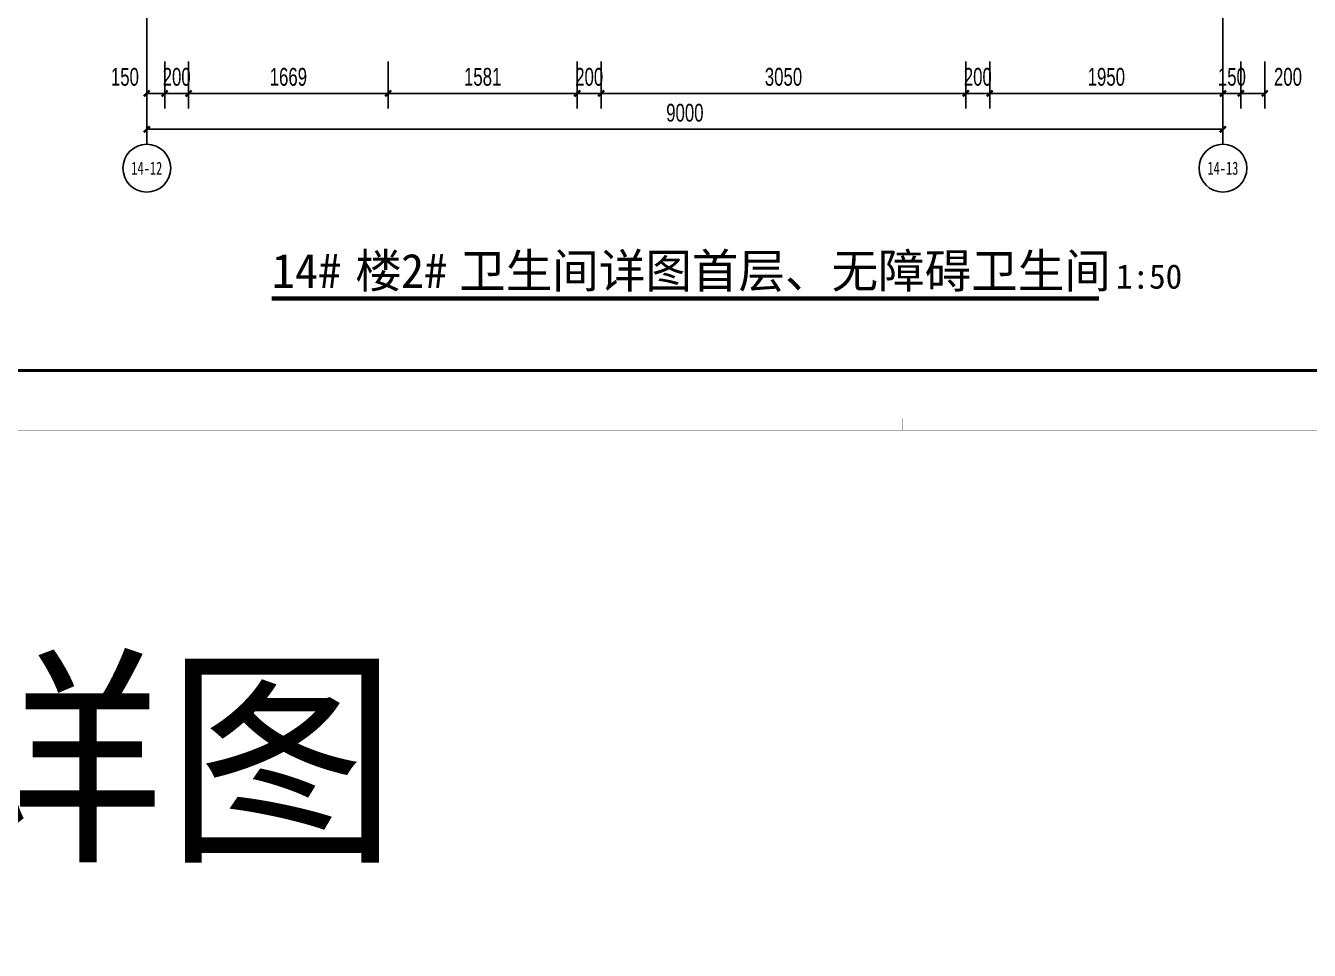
# Model space of a CAD drawing. Extents: x -26219 to 315419, y -160410 to -120810.
# Drawn here: x 245013 to 255749, y -160410 to -152678 of the extents above; entities that cross this region are included whole.
import ezdxf
from ezdxf.enums import TextEntityAlignment as Align
from ezdxf.xclip import XClip

# ---------------------------------------------------------------- set-up
doc = ezdxf.new("R2010")
doc.units = 0
doc.header["$LTSCALE"] = 1000
doc.header["$MEASUREMENT"] = 0
doc.header["$XCLIPFRAME"] = 0
doc.linetypes.add('104-14# 核心筒$2$DOTE', pattern=[2.42, 2, -0.2, 0.02, -0.2])
for name, color, linetype in [('01-标注_尺寸', 124, 'Continuous'), ('02-TEXT_标注', 130, 'Continuous'), ('104-14# 核心筒$2$01-标注_轴线坐标', 132, 'Continuous'), ('104-14# 核心筒$2$A_AXIS-轴线', 36, '104-14# 核心筒$2$DOTE'), ('104-14# 核心筒$2$AXIS_TEXT', 7, 'Continuous'), ('DIM_SYMB', 3, 'Continuous'), ('建-标注-文本', 254, 'Continuous')]:
    doc.layers.add(name, color=color, linetype=linetype)
doc.styles.add('104-14# 核心筒$3$_TCH_AXIS', font='STXIHEI_0.TTF', dxfattribs={"width": 0.75})
doc.styles.add('_TCH_DIM_T3', font='ros.shx', dxfattribs={"width": 0.705882, "bigfont": 'jd.shx'})
doc.styles.get("Standard").update_dxf_attribs({"font": 'STXIHEI_0.TTF'})
doc.dimstyles.new('_TCH_ARCH&&50', dxfattribs={"dimtxt": 148.75, "dimasz": 50, "dimexe": 125, "dimexo": 150, "dimgap": 63.125, "dimtad": 1, "dimdec": 0, "dimzin": 0, "dimdsep": 46, "dimtxsty": '_TCH_DIM_T3', "dimblk": 'ARCHTICK', "dimcen": 0.09, "dimclrt": 7, "dimazin": 2, "dimtfac": 1, "dimtdec": 0, "dimtix": 1, "dimtmove": 2, "dimatfit": 3, "dimfxl": 0, "dimtolj": 1, "dimtzin": 0, "dimarcsym": 0})

# ---------------------------------------------------------------- blocks, each defined once
blk = doc.blocks.new('104-14# 核心筒')
at = {"layer": '104-14# 核心筒$2$A_AXIS-轴线'}
for p, q in [((95400, 54018.4), (95400, -8545.1)), ((104400, 54018.4), (104400, -8545.1))]:
    blk.add_line(p, q, dxfattribs=at)
blk = doc.blocks.new('图框-A1')
for points, const_width in [([(0, 0), (841, 0), (841, 594), (0, 594)], 0.05), ([(766, 584), (25, 584), (25, 10), (766, 10)], 0.5)]:
    blk.add_lwpolyline(points, close=True, dxfattribs=dict(const_width=const_width))
at = {"const_width": 0.05}
blk.add_lwpolyline([(420.5, 0), (420.5, 2)], dxfattribs=at)
blk = doc.blocks.new('_ArchTick')
at = {"color": 0, "linetype": 'ByBlock', "const_width": 0.4}
blk.add_lwpolyline([(-0.5, -0.5), (0.5, 0.5)], dxfattribs=at)
blk = doc.blocks.new('*D666')
at = {"layer": '01-标注_尺寸', "color": 0, "lineweight": -2, "transparency": 16777216}
for p, q in [((246026, -153278), (246026, -153670)), ((255026, -153278), (255026, -153670)), ((246026, -153545), (255026, -153545))]:
    blk.add_line(p, q, dxfattribs=at)
at = {"layer": 'Defpoints', "color": 0, "transparency": 16777216}
for p in [(246026, -153128), (255026, -153128), (255026, -153545)]:
    blk.add_point(p, dxfattribs=at)
at = {"layer": '01-标注_尺寸', "color": 0, "lineweight": -2, "transparency": 16777216, "xscale": 50, "yscale": 50, "zscale": 50, "rotation": 180}
blk.add_blockref('_ArchTick', (246026, -153545), dxfattribs=at)
at = {"layer": '01-标注_尺寸', "color": 0, "lineweight": -2, "transparency": 16777216, "xscale": 50, "yscale": 50, "zscale": 50}
blk.add_blockref('_ArchTick', (255026, -153545), dxfattribs=at)
at = {"layer": '01-标注_尺寸', "color": 7, "transparency": 16777216, "insert": (250526, -153407), "char_height": 148.8, "attachment_point": 5, "style": '_TCH_DIM_T3'}
blk.add_mtext('\\A1;9000', dxfattribs=at)
blk = doc.blocks.new('*D667')
at = {"layer": '01-标注_尺寸', "color": 0, "lineweight": -2, "transparency": 16777216}
for p, q in [((246026, -152978), (246026, -153370)), ((246176, -152978), (246176, -153370)), ((246026, -153245), (246176, -153245))]:
    blk.add_line(p, q, dxfattribs=at)
at = {"layer": 'Defpoints', "color": 0, "transparency": 16777216}
for p in [(246026, -152828), (246176, -152828), (246176, -153245)]:
    blk.add_point(p, dxfattribs=at)
at = {"layer": '01-标注_尺寸', "color": 0, "lineweight": -2, "transparency": 16777216, "xscale": 50, "yscale": 50, "zscale": 50, "rotation": 180}
blk.add_blockref('_ArchTick', (246026, -153245), dxfattribs=at)
at = {"layer": '01-标注_尺寸', "color": 0, "lineweight": -2, "transparency": 16777216, "xscale": 50, "yscale": 50, "zscale": 50}
blk.add_blockref('_ArchTick', (246176, -153245), dxfattribs=at)
at = {"layer": '01-标注_尺寸', "color": 7, "transparency": 16777216, "insert": (245843, -153107), "char_height": 148.8, "attachment_point": 5, "style": '_TCH_DIM_T3'}
blk.add_mtext('\\A1;150', dxfattribs=at)
blk = doc.blocks.new('*D668')
at = {"layer": '01-标注_尺寸', "color": 0, "lineweight": -2, "transparency": 16777216}
for p, q in [((246176, -152978), (246176, -153370)), ((246376, -152978), (246376, -153370)), ((246176, -153245), (246126, -153245)), ((246176, -153245), (246376, -153245)), ((246376, -153245), (246426, -153245))]:
    blk.add_line(p, q, dxfattribs=at)
at = {"layer": 'Defpoints', "color": 0, "transparency": 16777216}
for p in [(246176, -152828), (246376, -152828), (246376, -153245)]:
    blk.add_point(p, dxfattribs=at)
at = {"layer": '01-标注_尺寸', "color": 0, "lineweight": -2, "transparency": 16777216, "xscale": 50, "yscale": 50, "zscale": 50}
blk.add_blockref('_ArchTick', (246176, -153245), dxfattribs=at)
at = {"layer": '01-标注_尺寸', "color": 0, "lineweight": -2, "transparency": 16777216, "xscale": 50, "yscale": 50, "zscale": 50, "rotation": 180}
blk.add_blockref('_ArchTick', (246376, -153245), dxfattribs=at)
at = {"layer": '01-标注_尺寸', "color": 7, "transparency": 16777216, "insert": (246276, -153107), "char_height": 148.8, "attachment_point": 5, "style": '_TCH_DIM_T3'}
blk.add_mtext('\\A1;200', dxfattribs=at)
blk = doc.blocks.new('*D669')
at = {"layer": '01-标注_尺寸', "color": 0, "lineweight": -2, "transparency": 16777216}
for p, q in [((246376, -152978), (246376, -153370)), ((248045, -152978), (248045, -153370)), ((246376, -153245), (248045, -153245))]:
    blk.add_line(p, q, dxfattribs=at)
at = {"layer": 'Defpoints', "color": 0, "transparency": 16777216}
for p in [(246376, -152828), (248045, -152828), (248045, -153245)]:
    blk.add_point(p, dxfattribs=at)
at = {"layer": '01-标注_尺寸', "color": 0, "lineweight": -2, "transparency": 16777216, "xscale": 50, "yscale": 50, "zscale": 50, "rotation": 180}
blk.add_blockref('_ArchTick', (246376, -153245), dxfattribs=at)
at = {"layer": '01-标注_尺寸', "color": 0, "lineweight": -2, "transparency": 16777216, "xscale": 50, "yscale": 50, "zscale": 50}
blk.add_blockref('_ArchTick', (248045, -153245), dxfattribs=at)
at = {"layer": '01-标注_尺寸', "color": 7, "transparency": 16777216, "insert": (247210, -153107), "char_height": 148.8, "attachment_point": 5, "style": '_TCH_DIM_T3'}
blk.add_mtext('\\A1;1669', dxfattribs=at)
blk = doc.blocks.new('*D670')
at = {"layer": '01-标注_尺寸', "color": 0, "lineweight": -2, "transparency": 16777216}
for p, q in [((248045, -152978), (248045, -153370)), ((249626, -152978), (249626, -153370)), ((248045, -153245), (249626, -153245))]:
    blk.add_line(p, q, dxfattribs=at)
at = {"layer": 'Defpoints', "color": 0, "transparency": 16777216}
for p in [(248045, -152828), (249626, -152828), (249626, -153245)]:
    blk.add_point(p, dxfattribs=at)
at = {"layer": '01-标注_尺寸', "color": 0, "lineweight": -2, "transparency": 16777216, "xscale": 50, "yscale": 50, "zscale": 50, "rotation": 180}
blk.add_blockref('_ArchTick', (248045, -153245), dxfattribs=at)
at = {"layer": '01-标注_尺寸', "color": 0, "lineweight": -2, "transparency": 16777216, "xscale": 50, "yscale": 50, "zscale": 50}
blk.add_blockref('_ArchTick', (249626, -153245), dxfattribs=at)
at = {"layer": '01-标注_尺寸', "color": 7, "transparency": 16777216, "insert": (248835, -153107), "char_height": 148.8, "attachment_point": 5, "style": '_TCH_DIM_T3'}
blk.add_mtext('\\A1;1581', dxfattribs=at)
blk = doc.blocks.new('*D671')
at = {"layer": '01-标注_尺寸', "color": 0, "lineweight": -2, "transparency": 16777216}
for p, q in [((249626, -152978), (249626, -153370)), ((249826, -152978), (249826, -153370)), ((249626, -153245), (249576, -153245)), ((249626, -153245), (249826, -153245)), ((249826, -153245), (249876, -153245))]:
    blk.add_line(p, q, dxfattribs=at)
at = {"layer": 'Defpoints', "color": 0, "transparency": 16777216}
for p in [(249626, -152828), (249826, -152828), (249826, -153245)]:
    blk.add_point(p, dxfattribs=at)
at = {"layer": '01-标注_尺寸', "color": 0, "lineweight": -2, "transparency": 16777216, "xscale": 50, "yscale": 50, "zscale": 50}
blk.add_blockref('_ArchTick', (249626, -153245), dxfattribs=at)
at = {"layer": '01-标注_尺寸', "color": 0, "lineweight": -2, "transparency": 16777216, "xscale": 50, "yscale": 50, "zscale": 50, "rotation": 180}
blk.add_blockref('_ArchTick', (249826, -153245), dxfattribs=at)
at = {"layer": '01-标注_尺寸', "color": 7, "transparency": 16777216, "insert": (249726, -153107), "char_height": 148.8, "attachment_point": 5, "style": '_TCH_DIM_T3'}
blk.add_mtext('\\A1;200', dxfattribs=at)
blk = doc.blocks.new('*D672')
at = {"layer": '01-标注_尺寸', "color": 0, "lineweight": -2, "transparency": 16777216}
for p, q in [((249826, -152978), (249826, -153370)), ((252876, -152978), (252876, -153370)), ((249826, -153245), (252876, -153245))]:
    blk.add_line(p, q, dxfattribs=at)
at = {"layer": 'Defpoints', "color": 0, "transparency": 16777216}
for p in [(249826, -152828), (252876, -152828), (252876, -153245)]:
    blk.add_point(p, dxfattribs=at)
at = {"layer": '01-标注_尺寸', "color": 0, "lineweight": -2, "transparency": 16777216, "xscale": 50, "yscale": 50, "zscale": 50, "rotation": 180}
blk.add_blockref('_ArchTick', (249826, -153245), dxfattribs=at)
at = {"layer": '01-标注_尺寸', "color": 0, "lineweight": -2, "transparency": 16777216, "xscale": 50, "yscale": 50, "zscale": 50}
blk.add_blockref('_ArchTick', (252876, -153245), dxfattribs=at)
at = {"layer": '01-标注_尺寸', "color": 7, "transparency": 16777216, "insert": (251351, -153107), "char_height": 148.8, "attachment_point": 5, "style": '_TCH_DIM_T3'}
blk.add_mtext('\\A1;3050', dxfattribs=at)
blk = doc.blocks.new('*D673')
at = {"layer": '01-标注_尺寸', "color": 0, "lineweight": -2, "transparency": 16777216}
for p, q in [((252876, -152978), (252876, -153370)), ((253076, -152978), (253076, -153370)), ((252876, -153245), (252826, -153245)), ((252876, -153245), (253076, -153245)), ((253076, -153245), (253126, -153245))]:
    blk.add_line(p, q, dxfattribs=at)
at = {"layer": 'Defpoints', "color": 0, "transparency": 16777216}
for p in [(252876, -152828), (253076, -152828), (253076, -153245)]:
    blk.add_point(p, dxfattribs=at)
at = {"layer": '01-标注_尺寸', "color": 0, "lineweight": -2, "transparency": 16777216, "xscale": 50, "yscale": 50, "zscale": 50}
blk.add_blockref('_ArchTick', (252876, -153245), dxfattribs=at)
at = {"layer": '01-标注_尺寸', "color": 0, "lineweight": -2, "transparency": 16777216, "xscale": 50, "yscale": 50, "zscale": 50, "rotation": 180}
blk.add_blockref('_ArchTick', (253076, -153245), dxfattribs=at)
at = {"layer": '01-标注_尺寸', "color": 7, "transparency": 16777216, "insert": (252976, -153107), "char_height": 148.8, "attachment_point": 5, "style": '_TCH_DIM_T3'}
blk.add_mtext('\\A1;200', dxfattribs=at)
blk = doc.blocks.new('*D674')
at = {"layer": '01-标注_尺寸', "color": 0, "lineweight": -2, "transparency": 16777216}
for p, q in [((253076, -152978), (253076, -153370)), ((255026, -152978), (255026, -153370)), ((253076, -153245), (255026, -153245))]:
    blk.add_line(p, q, dxfattribs=at)
at = {"layer": 'Defpoints', "color": 0, "transparency": 16777216}
for p in [(253076, -152828), (255026, -152828), (255026, -153245)]:
    blk.add_point(p, dxfattribs=at)
at = {"layer": '01-标注_尺寸', "color": 0, "lineweight": -2, "transparency": 16777216, "xscale": 50, "yscale": 50, "zscale": 50, "rotation": 180}
blk.add_blockref('_ArchTick', (253076, -153245), dxfattribs=at)
at = {"layer": '01-标注_尺寸', "color": 0, "lineweight": -2, "transparency": 16777216, "xscale": 50, "yscale": 50, "zscale": 50}
blk.add_blockref('_ArchTick', (255026, -153245), dxfattribs=at)
at = {"layer": '01-标注_尺寸', "color": 7, "transparency": 16777216, "insert": (254051, -153107), "char_height": 148.8, "attachment_point": 5, "style": '_TCH_DIM_T3'}
blk.add_mtext('\\A1;1950', dxfattribs=at)
blk = doc.blocks.new('*D675')
at = {"layer": '01-标注_尺寸', "color": 0, "lineweight": -2, "transparency": 16777216}
for p, q in [((255026, -152978), (255026, -153370)), ((255176, -152978), (255176, -153370)), ((255026, -153245), (254976, -153245)), ((255026, -153245), (255176, -153245)), ((255176, -153245), (255226, -153245))]:
    blk.add_line(p, q, dxfattribs=at)
at = {"layer": 'Defpoints', "color": 0, "transparency": 16777216}
for p in [(255026, -152828), (255176, -152828), (255176, -153245)]:
    blk.add_point(p, dxfattribs=at)
at = {"layer": '01-标注_尺寸', "color": 0, "lineweight": -2, "transparency": 16777216, "xscale": 50, "yscale": 50, "zscale": 50}
blk.add_blockref('_ArchTick', (255026, -153245), dxfattribs=at)
at = {"layer": '01-标注_尺寸', "color": 0, "lineweight": -2, "transparency": 16777216, "xscale": 50, "yscale": 50, "zscale": 50, "rotation": 180}
blk.add_blockref('_ArchTick', (255176, -153245), dxfattribs=at)
at = {"layer": '01-标注_尺寸', "color": 7, "transparency": 16777216, "insert": (255101, -153107), "char_height": 148.8, "attachment_point": 5, "style": '_TCH_DIM_T3'}
blk.add_mtext('\\A1;150', dxfattribs=at)
blk = doc.blocks.new('*D676')
at = {"layer": '01-标注_尺寸', "color": 0, "lineweight": -2, "transparency": 16777216}
for p, q in [((255176, -152978), (255176, -153370)), ((255376, -152978), (255376, -153370)), ((255176, -153245), (255376, -153245))]:
    blk.add_line(p, q, dxfattribs=at)
at = {"layer": 'Defpoints', "color": 0, "transparency": 16777216}
for p in [(255176, -152828), (255376, -152828), (255376, -153245)]:
    blk.add_point(p, dxfattribs=at)
at = {"layer": '01-标注_尺寸', "color": 0, "lineweight": -2, "transparency": 16777216, "xscale": 50, "yscale": 50, "zscale": 50, "rotation": 180}
blk.add_blockref('_ArchTick', (255176, -153245), dxfattribs=at)
at = {"layer": '01-标注_尺寸', "color": 0, "lineweight": -2, "transparency": 16777216, "xscale": 50, "yscale": 50, "zscale": 50}
blk.add_blockref('_ArchTick', (255376, -153245), dxfattribs=at)
at = {"layer": '01-标注_尺寸', "color": 7, "transparency": 16777216, "insert": (255570, -153107), "char_height": 148.8, "attachment_point": 5, "style": '_TCH_DIM_T3'}
blk.add_mtext('\\A1;200', dxfattribs=at)

msp = doc.modelspace()

# ---------------------------------------------------------------- linework, layer by layer
at = {"layer": '104-14# 核心筒$2$01-标注_轴线坐标'}
for p, q in [((246026, -152469.9), (246026, -153669.9)), ((255026, -152469.9), (255026, -153669.9))]:
    msp.add_line(p, q, dxfattribs=at)
for centre in [(246026, -153869.9), (255026, -153869.9)]:
    msp.add_circle(centre, 200, dxfattribs=at)
at = {"layer": 'DIM_SYMB', "const_width": 35}
msp.add_lwpolyline([(247071, -154959.5), (253990.8, -154959.5)], dxfattribs=at)

# ---------------------------------------------------------------- block references
at = {"xscale": 50, "yscale": 50, "zscale": 50}
msp.add_blockref('图框-A1', (231317.6, -156062.5), dxfattribs=at)
ref = msp.add_blockref('104-14# 核心筒', (150626, -164550))
XClip(ref).set_block_clipping_path([(94550.0000000024, 12139.8027840568), (105750.0000113929, 22499.9999875159)])

# ---------------------------------------------------------------- texts
at = {"layer": '02-TEXT_标注', "color": 0}
msp.add_text('楼梯详图', height=1427.13, dxfattribs=at).set_placement((240342.4, -159521.4))
at = {"layer": '104-14# 核心筒$2$AXIS_TEXT', "style": '104-14# 核心筒$3$_TCH_AXIS'}
for s, height, width, p, p2 in [('14-12', 107.12, 0.944043, (245896.6, -153923.5), (246155.3, -153923.5)), ('14-13', 109.42, 0.920728, (254897.1, -153924.6), (255154.8, -153924.6))]:
    msp.add_text(s, height=height, dxfattribs=dict(at, width=width)).set_placement(p, p2, align=Align.FIT)
at = {"layer": '建-标注-文本'}
for s, height, p in [('14#', 285.43, (247071, -154870.6)), ('楼', 285.4, (247769.5, -154870.6)), ('2#', 285.43, (248151.6, -154870.6)), ('卫生间详图首层、无障碍卫生间', 285.426, (248638.4, -154870.6)), ('1:50', 203.88, (254130.8, -154877.5))]:
    msp.add_text(s, height=height, dxfattribs=at).set_placement(p)

# ---------------------------------------------------------------- dimensions: what is measured, and where the dimension line sits
at = {"layer": '01-标注_尺寸'}
for base, p1, p2, picture, middle in [((246176, -153244.9), (246026, -152827.9), (246176, -152827.9), '*D667', (245842.6, -153107.4)), ((255376, -153244.9), (255176, -152827.9), (255376, -152827.9), '*D676', (255570, -153107.4))]:
    dim = msp.add_linear_dim(base=base, p1=p1, p2=p2, angle=0, dimstyle='_TCH_ARCH&&50', dxfattribs=at)
    dim.commit()
    dim.dimension.update_dxf_attribs({"geometry": picture, "text_midpoint": middle, "dimtype": 161})
for p1, p2, picture, middle in [((246176, -152827.9), (246376, -152827.9), '*D668', (246276, -153107.4)), ((246376, -152827.9), (248044.7, -152827.9), '*D669', (247210.3, -153107.4)), ((248044.7, -152827.9), (249626, -152827.9), '*D670', (248835.3, -153107.4)), ((249626, -152827.9), (249826, -152827.9), '*D671', (249726, -153107.4)), ((249826, -152827.9), (252876, -152827.9), '*D672', (251351, -153107.4)), ((252876, -152827.9), (253076, -152827.9), '*D673', (252976, -153107.4)), ((253076, -152827.9), (255026, -152827.9), '*D674', (254051, -153107.4)), ((255026, -152827.9), (255176, -152827.9), '*D675', (255101, -153107.4)), ((246026, -153127.9), (255026, -153127.9), '*D666', (250526, -153407.4))]:
    dim = msp.add_aligned_dim(p1=p1, p2=p2, distance=-417, dimstyle='_TCH_ARCH&&50', dxfattribs=at)
    dim.commit()
    dim.dimension.update_dxf_attribs({"geometry": picture, "text_midpoint": middle})

doc.saveas('drawing.dxf')
